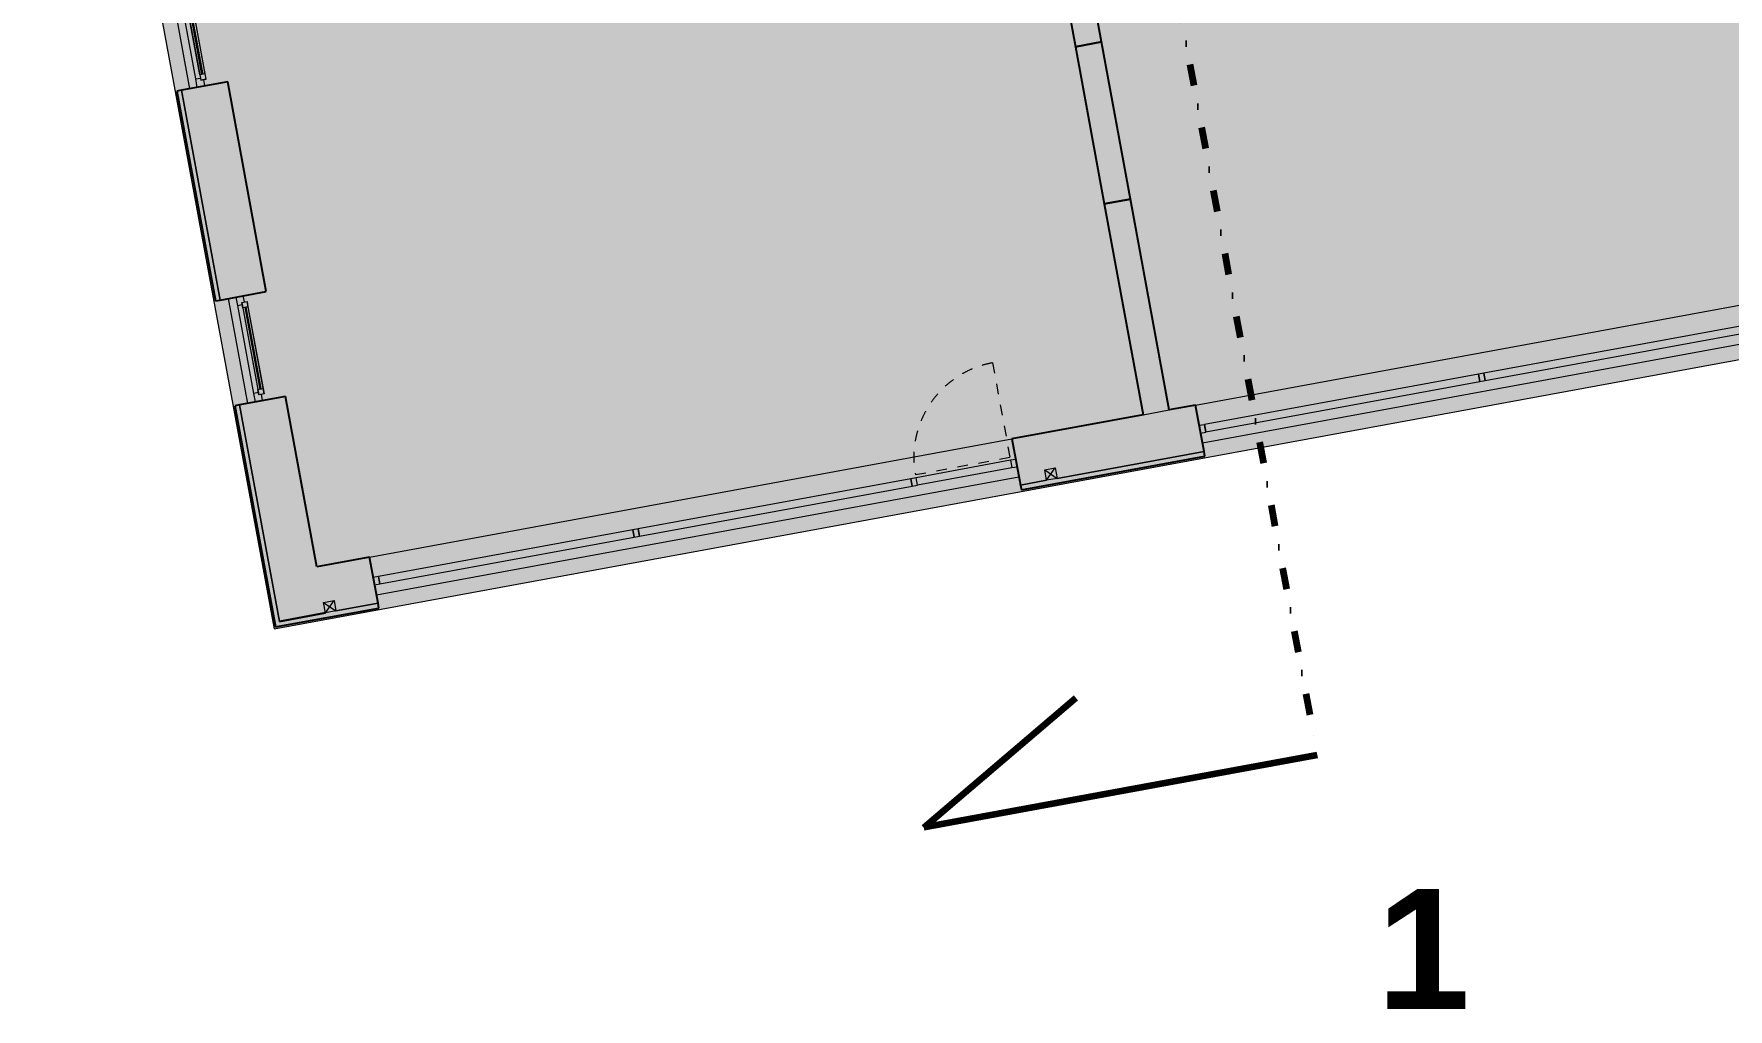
# Model space of a CAD drawing. Header units: millimetres. Extents: x -7743 to 191930, y -8645 to 72638.
# Drawn here: x 113013 to 128897, y -4031 to 5114 of the extents above; entities that cross this region are included whole.
import ezdxf

# ---------------------------------------------------------------- set-up
doc = ezdxf.new("R2010")
doc.units = ezdxf.units.MM
doc.linetypes.add('HA_Dash_2mm-S1mm', pattern=[200, 100, -100])
doc.linetypes.add('HA_DashDot_6mm-S2mm', pattern=[600, 200, -200, 0, -200])
for name, color, linetype, lineweight in [('A-DETL-____-THIN', 9, 'Continuous', 9), ('A-DETL-GENF-OTLN', 9, 'Continuous', 9), ('A-DOOR-____-OTLN', 9, 'Continuous', 9), ('A-FLOR-____-OTLN', 9, 'Continuous', 9), ('A-GLAZ-____-MCUT', 9, 'Continuous', 5), ('A-GLAZ-____-OTLN', 9, 'Continuous', 5), ('A-GLAZ-CURT-MCUT', 9, 'Continuous', 5), ('A-GLAZ-CURT-OTLN', 9, 'Continuous', 5), ('A-GLAZ-CWMG-MCUT', 9, 'Continuous', 5), ('A-GLAZ-CWMG-OTLN', 9, 'Continuous', 5), ('A-WALL-____-MCUT', 9, 'Continuous', 25), ('G-____-____-SYMB', 9, 'Continuous', 5), ('I-WALL-____-MCUT', 9, 'Continuous', 25), ('M-HVAC-DUCT-OTLN', 9, 'Continuous', 9)]:
    doc.layers.add(name, color=color, linetype=linetype, lineweight=lineweight)
doc.styles.add('Arial_B', font='arialbd.ttf', dxfattribs={"height": 1125})

# ---------------------------------------------------------------- blocks, each defined once
blk = doc.blocks.new('HA_WD_SinglePanel - 1000x3200-2168127-schema rezu D_110_5100')
at = {"layer": 'A-GLAZ-____-MCUT'}
for p, q in [((-440, 25), (-440, -25)), ((-390, 25), (-440, 25)), ((-390, -25), (-390, 25)), ((390, 5), (-390, 5)), ((390, 25), (390, -25)), ((440, 25), (390, 25)), ((440, -25), (440, 25)), ((-500, 0), (-440, 0)), ((-420, -70), (-500, -70)), ((-440, -25), (-390, -25)), ((-420, -25), (-420, -70)), ((390, -5), (-390, -5)), ((390, -25), (440, -25)), ((420, -70), (420, -25)), ((500, -70), (420, -70)), ((440, 0), (500, 0))]:
    blk.add_line(p, q, dxfattribs=at)
at = {"layer": 'A-GLAZ-____-OTLN'}
for p, q in [((-440, -25), (-440, 25)), ((440, 25), (-440, 25)), ((390, 25), (-390, 25)), ((440, 25), (440, -25)), ((-440, -25), (440, -25)), ((420, -70), (-420, -70)), ((390, -25), (-390, -25))]:
    blk.add_line(p, q, dxfattribs=at)
blk = doc.blocks.new('HA_WD_SinglePanel - 1000x3200-2168126-schema rezu D_110_5100')
at = {"layer": 'A-GLAZ-____-MCUT'}
for p, q in [((-420, 70), (-500, 70)), ((-500, 0), (-440, 0)), ((-440, -25), (-440, 25)), ((-440, 25), (-390, 25)), ((-420, 25), (-420, 70)), ((-390, 25), (-390, -25)), ((390, 5), (-390, 5)), ((390, -25), (390, 25)), ((390, 25), (440, 25)), ((500, 70), (420, 70)), ((420, 70), (420, 25)), ((440, 25), (440, -25)), ((440, 0), (500, 0)), ((-390, -25), (-440, -25)), ((390, -5), (-390, -5)), ((440, -25), (390, -25))]:
    blk.add_line(p, q, dxfattribs=at)
at = {"layer": 'A-GLAZ-____-OTLN'}
for p, q in [((440, 25), (-440, 25)), ((-440, -25), (-440, 25)), ((420, 70), (-420, 70)), ((390, 25), (-390, 25)), ((440, 25), (440, -25)), ((-440, -25), (440, -25)), ((390, -25), (-390, -25))]:
    blk.add_line(p, q, dxfattribs=at)
blk = doc.blocks.new('Systémový panel - Sklo-2011739-schema rezu D_110_5100')
at = {"layer": 'A-GLAZ-CURT-MCUT'}
for p, q in [((1212.5, 0), (-1212.5, 0)), ((-1212.5, 0), (-1212.5, -70)), ((-1212.5, -70), (1212.5, -70)), ((1212.5, -70), (1212.5, 0))]:
    blk.add_line(p, q, dxfattribs=at)
blk = doc.blocks.new('Obdélníková příčel - 50x70mm EXT-2011740-schema rezu D_110_5100')
at = {"layer": 'A-GLAZ-CWMG-MCUT'}
for p, q in [((-50, 70), (0, 70)), ((-50, 0), (-50, 70)), ((0, 0), (-50, 0)), ((0, 70), (0, 0))]:
    blk.add_line(p, q, dxfattribs=at)
blk = doc.blocks.new('ABMV_CW_Single_Swing_Generic - Ex_Glass_SKLOPNE-2011742-schema rezu D_110_5100')
at = {"layer": 'A-DOOR-____-OTLN', "linetype": 'HA_Dash_2mm-S1mm', "lineweight": 5}
for p in [(450, 930), (-450, 30)]:
    blk.add_line(p, (450, 30), dxfattribs=at)
blk.add_arc((450, 30), 900, 90, 180, dxfattribs=at)
blk = doc.blocks.new('Obdélníková příčel - 50x70mm EXT-1501617-schema rezu D_110_5100')
at = {"layer": 'A-GLAZ-CWMG-OTLN'}
for p, q in [((6582, 1115), (5697, 952)), ((6595, 1046), (5709, 883))]:
    blk.add_line(p, q, dxfattribs=at)
blk = doc.blocks.new('Obdélníková příčel - 50x70mm EXT-2011734-schema rezu D_110_5100')
at = {"layer": 'A-GLAZ-CWMG-MCUT'}
for p, q in [((-25, 70), (25, 70)), ((-25, 0), (-25, 70)), ((25, 0), (-25, 0)), ((25, 70), (25, 0))]:
    blk.add_line(p, q, dxfattribs=at)
blk = doc.blocks.new('Systémový panel - Sklo-2011743-schema rezu D_110_5100')
at = {"layer": 'A-GLAZ-CURT-MCUT'}
for p, q in [((1300, 0), (-1300, 0)), ((-1300, 0), (-1300, -70)), ((-1300, -70), (1300, -70)), ((1300, -70), (1300, 0))]:
    blk.add_line(p, q, dxfattribs=at)
blk = doc.blocks.new('Systémový panel - Sklo-2012391-schema rezu D_110_5100')
at = {"layer": 'A-GLAZ-CURT-MCUT'}
for p, q in [((1306.25, 0), (-1306.25, 0)), ((-1306.25, 0), (-1306.25, -70)), ((-1306.25, -70), (1306.25, -70)), ((1306.25, -70), (1306.25, 0))]:
    blk.add_line(p, q, dxfattribs=at)
blk = doc.blocks.new('Systémový panel - Sklo-2012393-schema rezu D_110_5100')
at = {"layer": 'A-GLAZ-CURT-MCUT'}
for p, q in [((1318.75, 0), (-1318.75, 0)), ((-1318.75, 0), (-1318.75, -70)), ((-1318.75, -70), (1318.75, -70)), ((1318.75, -70), (1318.75, 0))]:
    blk.add_line(p, q, dxfattribs=at)
blk = doc.blocks.new('Obdélníková příčel - 50x70mm EXT-2011748-schema rezu D_110_5100')
at = {"layer": 'A-GLAZ-CWMG-MCUT'}
for p, q in [((0, 70), (-50, 70)), ((-50, 70), (-50, 0)), ((-50, 0), (0, 0)), ((0, 0), (0, 70))]:
    blk.add_line(p, q, dxfattribs=at)
blk = doc.blocks.new('185-01_OBJEKT A_Central_rvt-3-schema rezu D_110_5100')
at = {"layer": 'A-FLOR-____-OTLN'}
for p, q in [((-1111, 4600), (-1292, 5583)), ((8317, 1632), (14587, 2786)), ((-568, 1649), (-749, 2633)), ((8382, 1278), (14652, 2432)), ((572, 207), (6596, 1315)), ((637, -147), (6661, 961))]:
    blk.add_line(p, q, dxfattribs=at)
at = {"layer": 'A-WALL-____-MCUT'}
for p, q in [((-757, 4665), (-1190, 4585)), ((-395, 2698), (-757, 4665)), ((-1190, 4585), (-1234, 4577)), ((-1234, 4577), (-872, 2610)), ((-872, 2610), (-828, 2618)), ((-828, 2618), (-395, 2698)), ((-647, 1635), (-691, 1627)), ((-691, 1627), (-309, -448)), ((-214, 1715), (-647, 1635)), ((80, 116), (-214, 1715)), ((8317, 1632), (8071, 1587)), ((8397, 1199), (8317, 1632)), ((7825, 1542), (6596, 1315)), ((6596, 1315), (6675, 883)), ((6684, 838), (8405, 1155)), ((8405, 1155), (8397, 1199)), ((6675, 883), (6684, 838)), ((572, 207), (80, 116)), ((652, -226), (572, 207)), ((-309, -448), (660, -270)), ((160, -316), (-273, -396)), ((-273, -396), (160, -316)), ((660, -270), (652, -226))]:
    blk.add_line(p, q, dxfattribs=at)
at = {"layer": 'A-WALL-____-MCUT', "lineweight": 9}
for p, q in [((-828, 2618), (-1190, 4585)), ((-1190, 4585), (-828, 2618)), ((-273, -396), (-647, 1635)), ((-647, 1635), (-273, -396)), ((7825, 1542), (8071, 1587)), ((7020, 946), (8397, 1199)), ((8397, 1199), (7020, 946)), ((6675, 883), (6921, 928)), ((6921, 928), (6675, 883)), ((258, -298), (652, -226)), ((652, -226), (258, -298))]:
    blk.add_line(p, q, dxfattribs=at)
at = {"layer": 'I-WALL-____-MCUT'}
for p, q in [((6496, 8765), (7190, 4994)), ((7436, 5039), (7255, 6022)), ((7190, 4994), (7436, 5039)), ((7436, 5039), (7190, 4994)), ((7190, 4994), (7461, 3519)), ((7707, 3564), (7436, 5039)), ((7707, 3564), (7461, 3519)), ((7461, 3519), (7707, 3564)), ((7461, 3519), (7825, 1542)), ((8071, 1587), (7707, 3564))]:
    blk.add_line(p, q, dxfattribs=at)
at = {"layer": 'M-HVAC-DUCT-OTLN', "lineweight": 5}
for p, q in [((6903, 1026), (7002, 1044)), ((6903, 1026), (7020, 946)), ((6921, 928), (6903, 1026)), ((6921, 928), (7002, 1044)), ((7002, 1044), (7020, 946)), ((7020, 946), (6921, 928)), ((142, -218), (240, -200)), ((142, -218), (258, -298)), ((160, -316), (142, -218)), ((160, -316), (240, -200)), ((258, -298), (160, -316)), ((240, -200), (258, -298))]:
    blk.add_line(p, q, dxfattribs=at)
at = {"layer": 'A-DOOR-____-OTLN', "color": 250, "lineweight": 9, "rotation": 10.42708866108224}
blk.add_blockref('ABMV_CW_Single_Swing_Generic - Ex_Glass_SKLOPNE-2011742-schema rezu D_110_5100', (6139, 1033), dxfattribs=at)
at = {"layer": 'A-GLAZ-____-OTLN', "color": 250, "lineweight": 9}
for name, p, rotation in [('HA_WD_SinglePanel - 1000x3200-2168127-schema rezu D_110_5100', (-1064, 5117), 280.4270886610821), ('HA_WD_SinglePanel - 1000x3200-2168126-schema rezu D_110_5100', (-521, 2167), 100.4270886610821)]:
    blk.add_blockref(name, p, dxfattribs=dict(at, rotation=rotation))
at = {"layer": 'A-GLAZ-CURT-OTLN', "color": 250, "lineweight": 9, "rotation": 10.42708866108224}
for name, p in [('Systémový panel - Sklo-2012393-schema rezu D_110_5100', (12317, 2170)), ('Systémový panel - Sklo-2012391-schema rezu D_110_5100', (9686, 1686)), ('Systémový panel - Sklo-2011743-schema rezu D_110_5100', (4369, 707)), ('Systémový panel - Sklo-2011739-schema rezu D_110_5100', (1849, 244))]:
    blk.add_blockref(name, p, dxfattribs=at)
at = {"layer": 'A-GLAZ-CWMG-OTLN', "color": 250, "lineweight": 9, "extrusion": (0, 0, -1), "rotation": 169.5729113389178}
for name, p in [('Obdélníková příčel - 50x70mm EXT-2011734-schema rezu D_110_5100', (-10995, 1927)), ('Obdélníková příčel - 50x70mm EXT-2011740-schema rezu D_110_5100', (-6631, 1124)), ('Obdélníková příčel - 50x70mm EXT-2011734-schema rezu D_110_5100', (-5672, 947)), ('Obdélníková příčel - 50x70mm EXT-2011734-schema rezu D_110_5100', (-3066, 468))]:
    blk.add_blockref(name, p, dxfattribs=at)
at = {"layer": 'A-GLAZ-CWMG-OTLN', "color": 250, "lineweight": 9, "rotation": 190.4270886610822}
for p in [(8352, 1440), (607, 15)]:
    blk.add_blockref('Obdélníková příčel - 50x70mm EXT-2011748-schema rezu D_110_5100', p, dxfattribs=at)
at = {"layer": 'A-GLAZ-CWMG-OTLN', "color": 250, "lineweight": 9}
blk.add_blockref('Obdélníková příčel - 50x70mm EXT-1501617-schema rezu D_110_5100', (0, 0), dxfattribs=at)
blk = doc.blocks.new('Section - Detail Number-933961-schema rezu D_110_5100')
at = {"layer": 'G-____-____-SYMB', "lineweight": 100}
for p, q in [((0, 5), (1.25, 2.835)), ((0, 0), (0, 5))]:
    blk.add_line(p, q, dxfattribs=at)

msp = doc.modelspace()

# ---------------------------------------------------------------- hatches: boundary and pattern name
at = {"layer": 'A-DETL-GENF-OTLN'}
h = msp.add_hatch(color=255, dxfattribs=at)
h.paths.add_polyline_path([(115265.9, -465.8), (137098.5, 3551.9), (137968.6, 16371.1), (113012.6, 11778.6), (115262.6, -448.3)])
h.paths.add_polyline_path([(114592.1, 5958.4), (114468.1, 6632), (115304.1, 6785.9), (115428, 6112.2), (114937.9, 6022)])
h.paths.add_polyline_path([(117088.1, 7368.4), (116970.5, 8007.6), (117658.9, 8134.3), (117776.5, 7495.1)])
h.paths.add_polyline_path([(122562.1, 7542), (122458.9, 8102.5), (122822.8, 8169.5), (122919.2, 7607.7), (122582.9, 7545.8)])
h.paths.add_polyline_path([(125055.2, 8000.7), (124952, 8561.3), (125458.5, 8654.5), (125561.7, 8094), (125204, 8028.1)])
h.paths.add_polyline_path([(130032.8, 8799.8), (129908.8, 9473.5), (130179.3, 9523.3), (130303.3, 8849.6), (130173.5, 8825.7)])
h.paths.add_polyline_path([(130479.4, 9273.5), (130425.1, 9568.5), (131566, 9778.5), (131620.3, 9483.4), (130500.3, 9277.3)])
h.paths.add_polyline_path([(134339.6, 9983.8), (134285.3, 10278.9), (134973.8, 10405.6), (135028.1, 10110.5)])
h.paths.add_polyline_path([(123995.3, 10281.6), (123948.3, 10537.3), (128452.2, 11366.1), (128499.3, 11110.4), (124016.1, 10285.4)])
h.paths.add_polyline_path([(123912.2, 10734.4), (123948.3, 10741.1), (125204, 10972.1)])
h.paths.add_polyline_path([(130663, 11508.6), (130532.6, 12216.7), (132435.7, 12566.9), (132566, 11858.8), (131007.2, 11571.9)])
h.paths.add_polyline_path([(122892.7, 12681.7), (122820.3, 13075.1), (123213.7, 13147.5), (123286.1, 12754.1), (123271.9, 12751.4)])

# ---------------------------------------------------------------- linework, layer by layer
at = {"layer": 'A-DETL-____-THIN'}
for p, q in [((113012.6, 11778.6), (115265.9, -465.8)), ((115265.9, -465.8), (137098.5, 3551.9))]:
    msp.add_line(p, q, dxfattribs=at)
at = {"layer": 'G-____-____-SYMB', "linetype": 'HA_DashDot_6mm-S2mm', "lineweight": 100}
msp.add_line((121788, 16039.3), (125043.1, -1649.1), dxfattribs=at)

# ---------------------------------------------------------------- block references
at = {"lineweight": 5}
msp.add_blockref('185-01_OBJEKT A_Central_rvt-3-schema rezu D_110_5100', (115586.9, 0), dxfattribs=at)
at = {"layer": 'G-____-____-SYMB', "lineweight": 100, "xscale": 749.9999999999995, "yscale": 749.9999999999995, "zscale": 749.9999999999995, "rotation": 100.4270886610814}
msp.add_blockref('Section - Detail Number-933961-schema rezu D_110_5100', (125043.1, -1649.1), dxfattribs=at)

# ---------------------------------------------------------------- texts
at = {"layer": 'G-____-____-SYMB', "insert": (125602.7, -2906.4), "char_height": 1125, "width": 1082.278, "attachment_point": 1, "style": 'Arial_B'}
msp.add_mtext('\\fArial|b1|i0|c0|p34|;1', dxfattribs=at)

doc.saveas('drawing.dxf')
